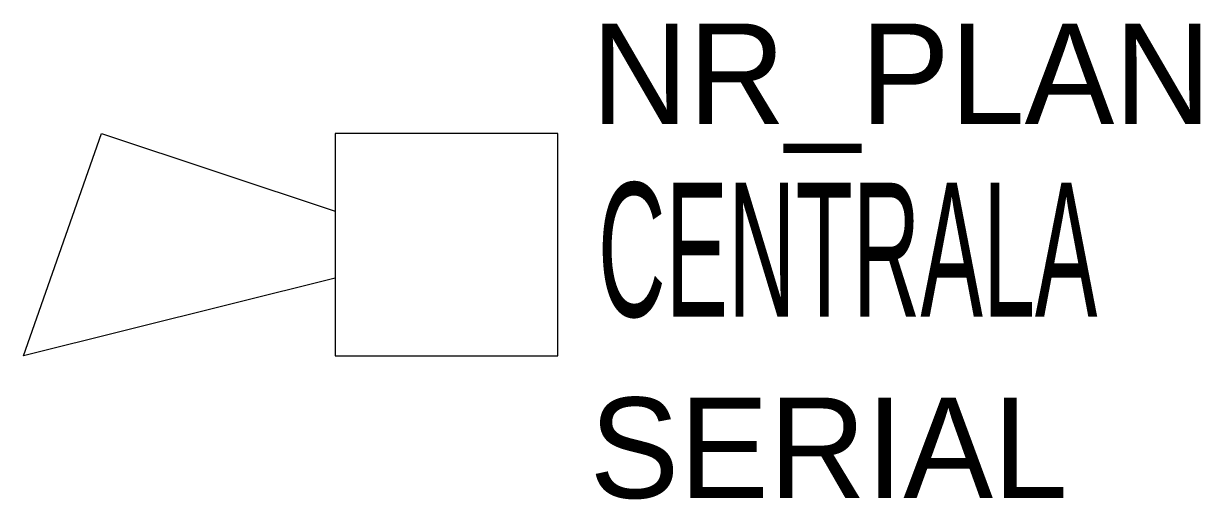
# Model space of a CAD drawing. Header units: millimetres. Extents: x -559 to 1548, y -256 to 597.
import ezdxf

# ---------------------------------------------------------------- set-up
doc = ezdxf.new("R2010")
doc.units = ezdxf.units.MM
doc.header["$LTSCALE"] = 0.25
doc.styles.add('Opisest3', font='arial.ttf', dxfattribs={"width": 0.5})
doc.styles.get("Standard").update_dxf_attribs({"font": 'PM_SMPLX.shx'})

msp = doc.modelspace()

# ---------------------------------------------------------------- linework, layer by layer
at = {"linetype": 'Continuous'}
for p, q in [((-559.2, 1.2), (-419.7, 399.8)), ((-419.7, 399.8), (-1.1, 260.3)), ((-1.1, 140.7), (-559.2, 1.2))]:
    msp.add_line(p, q, dxfattribs=at)
at = {"linetype": 'Continuous', "flags": 128}
msp.add_lwpolyline([(397.6, 399.8), (-1.1, 399.8), (-1.1, 1.2), (397.6, 1.2)], close=True, dxfattribs=at)

# ---------------------------------------------------------------- texts
for tag, p, flags in [('NR_PLAN', (457.2, 416.7), 8), ('SERIAL', (454.2, -253.5), 9)]:
    msp.add_attdef(tag, p, 'xx', height=180, dxfattribs=dict(flags=flags))
at = {"style": 'Opisest3', "width": 0.5, "flags": 9}
msp.add_attdef('CENTRALA', (469.2, 71.4), 'xx', height=240, dxfattribs=at)

doc.saveas('drawing.dxf')
